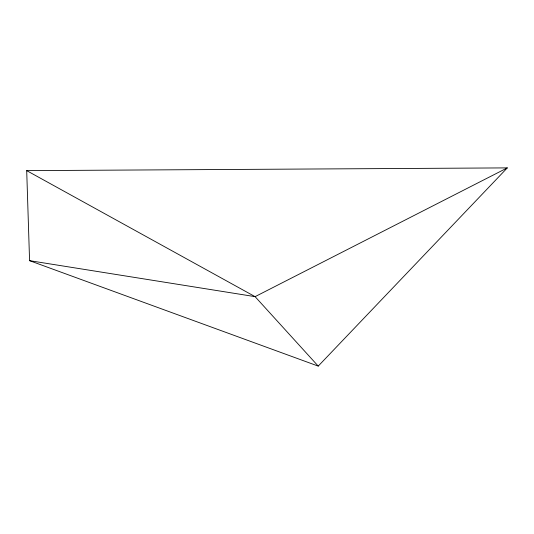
<?xml version="1.0" encoding="UTF-8"?>
<svg xmlns="http://www.w3.org/2000/svg" width="534" height="534" viewBox="0 0 534 534"><rect width="100%" height="100%" fill="white"/><g stroke="black" fill="none" stroke-linecap="round" stroke-linejoin="round"><path stroke-width="0.8" d="M318.231 366.11L507.3 167.89L26.7 170.633L29.57 260.659L318.231 366.11L255.092 296.65L26.7 170.633M507.3 167.89L255.092 296.65L29.57 260.659"/></g></svg>
